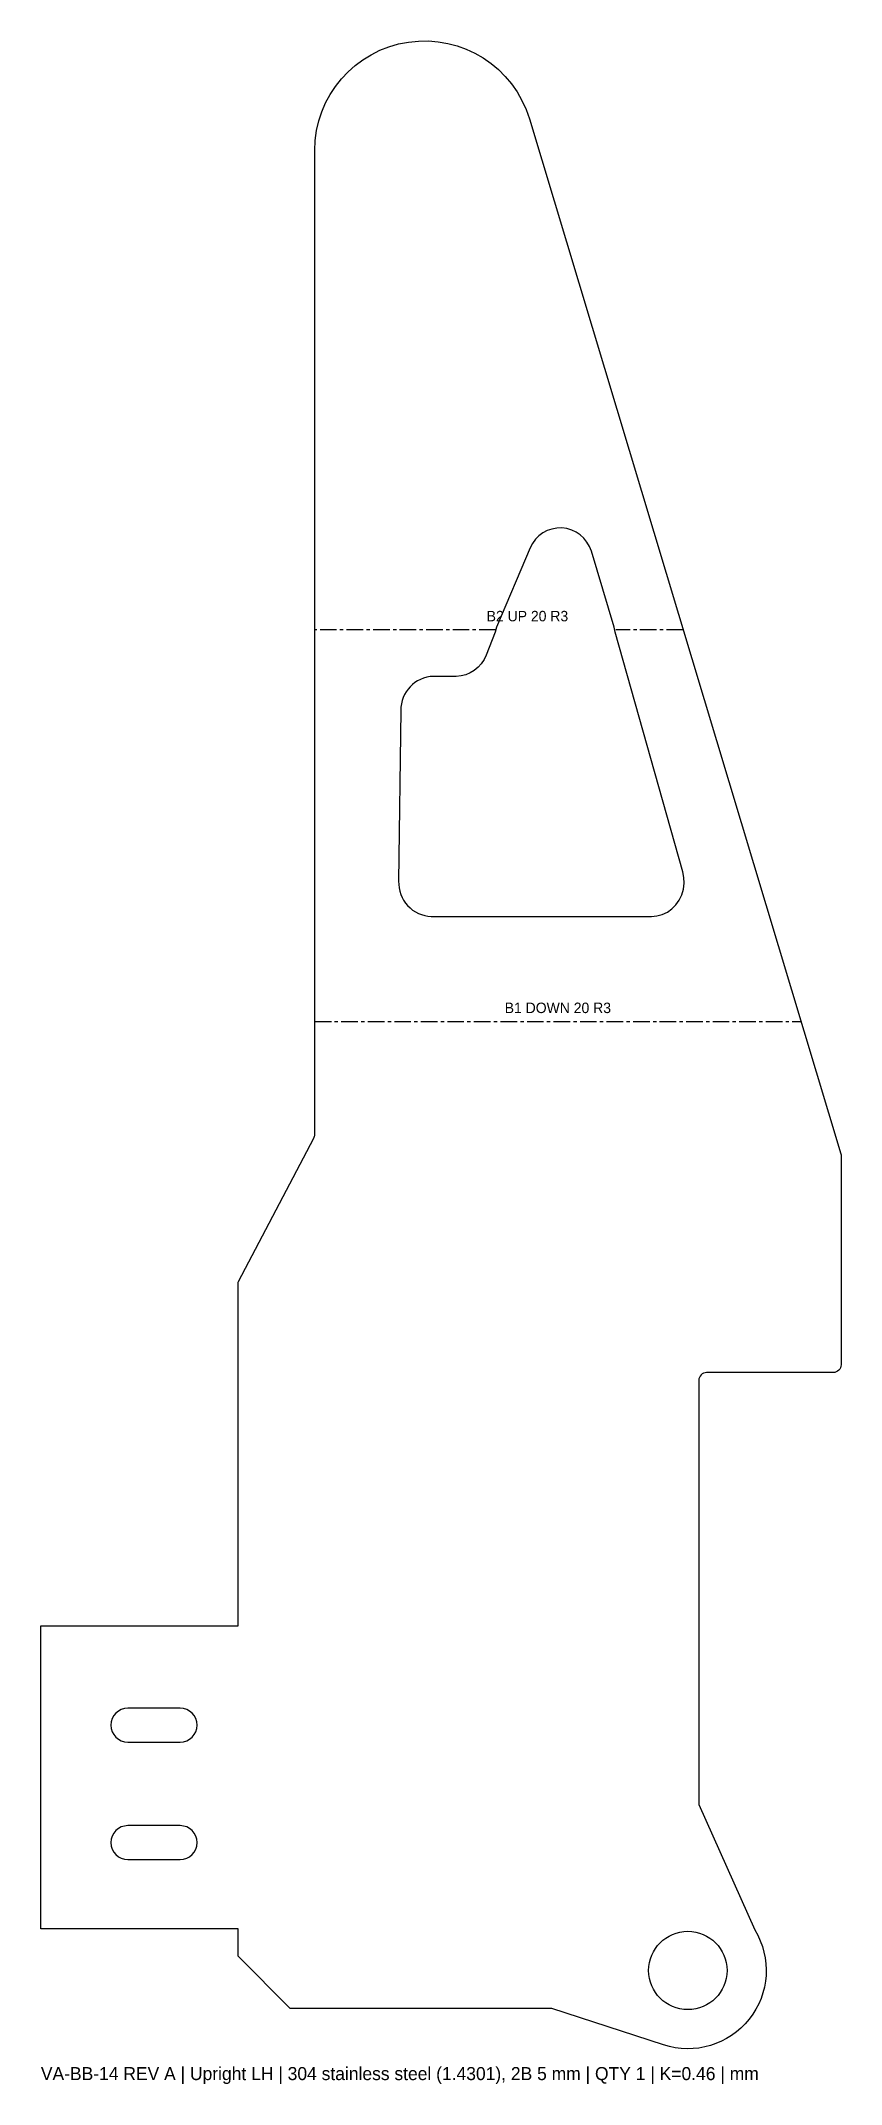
# Model space of a CAD drawing. Header units: millimetres. Extents: x 0 to 306, y -14 to 769.
import ezdxf
from ezdxf.enums import TextEntityAlignment as Align

# ---------------------------------------------------------------- set-up
doc = ezdxf.new("R2010")
doc.units = ezdxf.units.MM
doc.linetypes.add('CENTER', pattern=[10.16, 6.35, -1.27, 1.27, -1.27])
for name, color, linetype in [('BEND_DOWN', 5, 'CENTER'), ('BEND_UP', 1, 'CENTER'), ('CUT', 7, 'Continuous'), ('INFO', 8, 'Continuous')]:
    doc.layers.add(name, color=color, linetype=linetype)

msp = doc.modelspace()

# ---------------------------------------------------------------- linework, layer by layer
at = {"layer": 'BEND_DOWN'}
msp.add_line((104.89, 393.41), (291.09, 393.41), dxfattribs=at)
at = {"layer": 'BEND_UP'}
for p, q in [((174.23, 543.43), (104.89, 543.43)), ((245.95, 543.43), (220.23, 543.43))]:
    msp.add_line(p, q, dxfattribs=at)
at = {"layer": 'CUT'}
for points in [[(104.89, 350.15), (104.89, 726.91, -0.863599), (187.11, 739.01), (306.34, 342.72, -0.073192), (306.47, 341.86), (306.47, 261.94, -0.414214), (303.47, 258.94), (254.97, 258.94, 0.414214), (251.97, 255.94), (251.97, 93.52), (273.43, 45.51, -0.69514), (238.46, 1.46), (195.66, 15.41), (95.53, 15.41), (75.53, 35.41), (75.53, 45.93), (0, 45.93), (0, 161.93), (75.53, 161.93), (75.53, 293.41, -0.034296), (75.69, 293.78), (104.55, 348.75, 0.121448), (104.89, 350.15)], [(219.56, 544.39), (210.81, 573.49, 0.702026), (187.33, 574.76), (174.45, 544.39), (174.01, 542.47), (170.51, 533.67, -0.30631), (159, 525.56), (150.35, 525.56, 0.410777), (137.85, 512.43), (137.02, 447.09, 0.416501), (149.52, 433.61), (233.83, 433.61), (235.94, 433.8), (237.98, 434.37), (239.91, 435.29), (241.67, 436.55), (243.19, 438.1), (244.46, 439.91), (245.41, 441.92), (246.04, 444.07), (246.32, 446.3), (246.24, 448.55), (245.8, 450.75), (219.87, 542.47), (219.56, 544.39)], [(33.33, 130.44, 1), (33.33, 117.44), (53.33, 117.44, 1), (53.33, 130.44), (33.33, 130.44)], [(33.33, 85.44, 1), (33.33, 72.44), (53.33, 72.44, 1), (53.33, 85.44), (33.33, 85.44)]]:
    msp.add_lwpolyline(points, format="xyb", close=True, dxfattribs=at)
msp.add_circle((247.76, 29.98), 15, dxfattribs=at)

# ---------------------------------------------------------------- texts
at = {"layer": 'INFO'}
for s, p in [('B2 UP 20 R3', (186.33, 545.43)), ('B1 DOWN 20 R3', (197.99, 395.41))]:
    msp.add_text(s, height=4, dxfattribs=at).set_placement(p, align=Align.BOTTOM_CENTER)
msp.add_text('VA-BB-14 REV A | Upright LH | 304 stainless steel (1.4301), 2B 5 mm | QTY 1 | K=0.46 | mm', height=5, dxfattribs=at).set_placement((0, -12))

doc.saveas('drawing.dxf')
